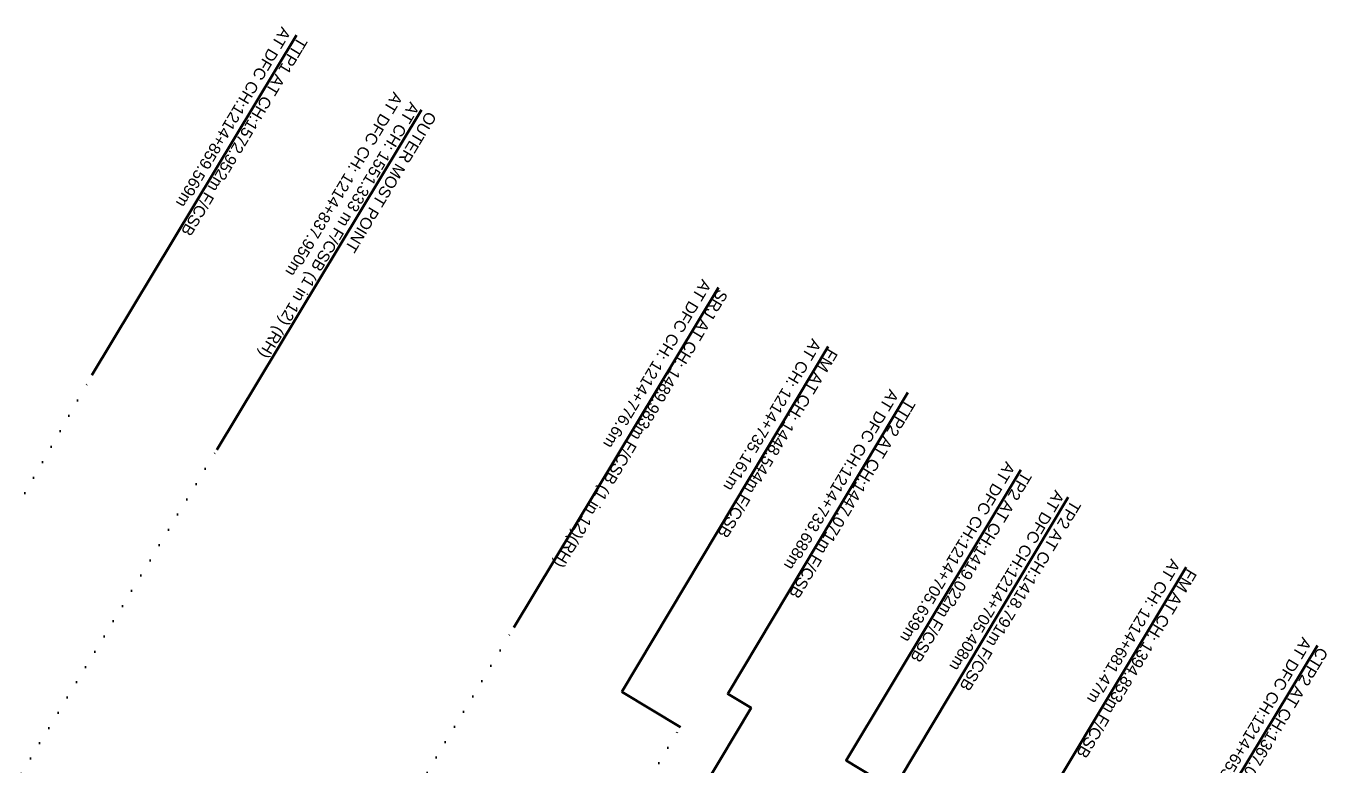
# Model space of a CAD drawing. Header units: metres. Extents: x 622835 to 629437, y 3390046 to 3394575.
# Drawn here: x 625073.5 to 625300, y 3393369.3 to 3393498.1 of the extents above; entities that cross this region are included whole.
import ezdxf

# ---------------------------------------------------------------- set-up
doc = ezdxf.new("R2010")
doc.units = ezdxf.units.M
doc.header["$LTSCALE"] = 2
doc.header["$MEASUREMENT"] = 0
doc.linetypes.add('ACAD_ISO07W100', pattern=[3, 0, -3])
for name, color, linetype, lineweight in [('DOTED LINE', 7, 'ACAD_ISO07W100', 18), ("NEW MANDI GOBINDPUR CROSSING STN. SRJ's", 10, 'Continuous', 0), ('Proposed TPTC Chainages', 10, 'Continuous', 0)]:
    doc.layers.add(name, color=color, linetype=linetype, lineweight=lineweight)
doc.styles.add('ARIAL', font='arial.ttf')

msp = doc.modelspace()

# ---------------------------------------------------------------- linework, layer by layer
at = {"layer": 'DOTED LINE', "color": 1, "linetype": 'ACAD_ISO07W100', "lineweight": 50, "ltscale": 0.5}
for p, q in [((625001.2779, 3393290.081), (625084.9834, 3393437.3109)), ((625021.4112, 3393282.9706), (625106.7101, 3393424.3162)), ((625078.0763, 3393258.9828), (625158.4359, 3393393.3793)), ((625110.4789, 3393247.3354), (625187.4093, 3393376.0504))]:
    msp.add_line(p, q, dxfattribs=at)
at = {"layer": "NEW MANDI GOBINDPUR CROSSING STN. SRJ's", "color": 1, "linetype": 'Continuous', "lineweight": 50, "flags": 128}
msp.add_lwpolyline([(625275.4546, 3393403.8891), (625239.9152, 3393344.6469)], dxfattribs=at)
at = {"layer": "NEW MANDI GOBINDPUR CROSSING STN. SRJ's", "linetype": 'Continuous', "lineweight": 50, "flags": 128}
msp.add_lwpolyline([(625298.3007, 3393390.2523), (625262.6597, 3393331.0435)], dxfattribs=at)
at = {"layer": 'Proposed TPTC Chainages', "color": 1, "lineweight": 50, "flags": 128}
for points in [[(625120.6113, 3393496.4979), (625084.9834, 3393437.3109)], [(625142.3396, 3393483.5058), (625106.7101, 3393424.3162)], [(625194.0692, 3393452.5753), (625158.4359, 3393393.3793)], [(625213.1343, 3393442.2573), (625177.1994, 3393382.1583)], [(625191.5337, 3393365.7141), (625199.7141, 3393379.3953), (625195.6678, 3393381.816), (625227.0228, 3393434.2554)], [(625246.6926, 3393420.8185), (625216.2418, 3393370.2321), (625220.9529, 3393367.3964), (625216.0451, 3393359.2432)], [(625254.9278, 3393416.0485), (625219.5719, 3393356.9178), (625216.6609, 3393358.6584)], [(625187.4093, 3393376.0504), (625177.1994, 3393382.1583)]]:
    msp.add_lwpolyline(points, dxfattribs=at)

# ---------------------------------------------------------------- texts
at = {"layer": "NEW MANDI GOBINDPUR CROSSING STN. SRJ's", "color": 1, "lineweight": 9, "style": 'ARIAL'}
for s, p in [('AT DFC CH: 1214+837.950m', (625137.4964, 3393486.7353)), ('AT CH: 1551.333 m F/CSB (1 in 12) (RH)', (625140.3888, 3393484.9942)), ('OUTER MOST POINT', (625143.3511, 3393483.3687))]:
    msp.add_text(s, height=2, rotation=238.953949, dxfattribs=at).set_placement(p)
at = {"layer": "NEW MANDI GOBINDPUR CROSSING STN. SRJ's", "color": 1, "linetype": 'Continuous', "lineweight": 13, "char_height": 2, "attachment_point": 4, "line_spacing_factor": 0.648, "style": 'ARIAL'}
for s, insert, width, rotation in [('\\pxsm1;SRJ AT CH: 1489.983m F/CSB (1 in 12)(RH)\\PAT DFC CH: 1214+776.6m', (625193.4765, 3393452.7562), 62.398806, 238.953949), ('\\pxsm1;FM AT CH: 1448.544m F/CSB \\PAT CH: 1214+735.161m ', (625212.6168, 3393442.4258), 49.513162, 239.020766), ('\\pxsm1;FM AT CH: 1394.853m F/CSB \\PAT CH: 1214+681.47m ', (625275.113, 3393404.0933), 49.513162, 239.020766)]:
    msp.add_mtext(s, dxfattribs=dict(at, insert=insert, width=width, rotation=rotation))
at = {"layer": "NEW MANDI GOBINDPUR CROSSING STN. SRJ's", "linetype": 'Continuous', "lineweight": 13, "insert": (625226.1154, 3393433.6171), "char_height": 2, "attachment_point": 4, "rotation": 239, "line_spacing_factor": 0.6, "style": 'ARIAL'}
msp.add_mtext('\\pxsm1;TTP2 AT CH:1447.071m F/CSB\\PAT DFC CH:1214+733.688m', dxfattribs=at)
at = {"layer": 'Proposed TPTC Chainages', "color": 1, "lineweight": 0, "char_height": 2, "attachment_point": 4, "rotation": 239, "line_spacing_factor": 0.6, "style": 'ARIAL'}
for s, insert in [('\\pxsm1;TTP1 AT CH:1572.952m F/CSB\\PAT DFC CH:1214+859.569m', (625120.2828, 3393496.7071)), ('\\pxsm1;TP2 AT CH:1419.022m F/CSB\\PAT DFC CH:1214+705.639m', (625246.3641, 3393421.0277)), ('\\pxsm1;TP2 AT CH:1418.791m F/CSB\\PAT DFC CH:1214+705.408m', (625254.9278, 3393416.0485)), ('\\pxsm1;CTP2 AT CH:1367.071m F/CSB\\PAT DFC CH:1214+653.688m', (625297.9723, 3393390.4615))]:
    msp.add_mtext(s, dxfattribs=dict(at, insert=insert))

doc.saveas('drawing.dxf')
